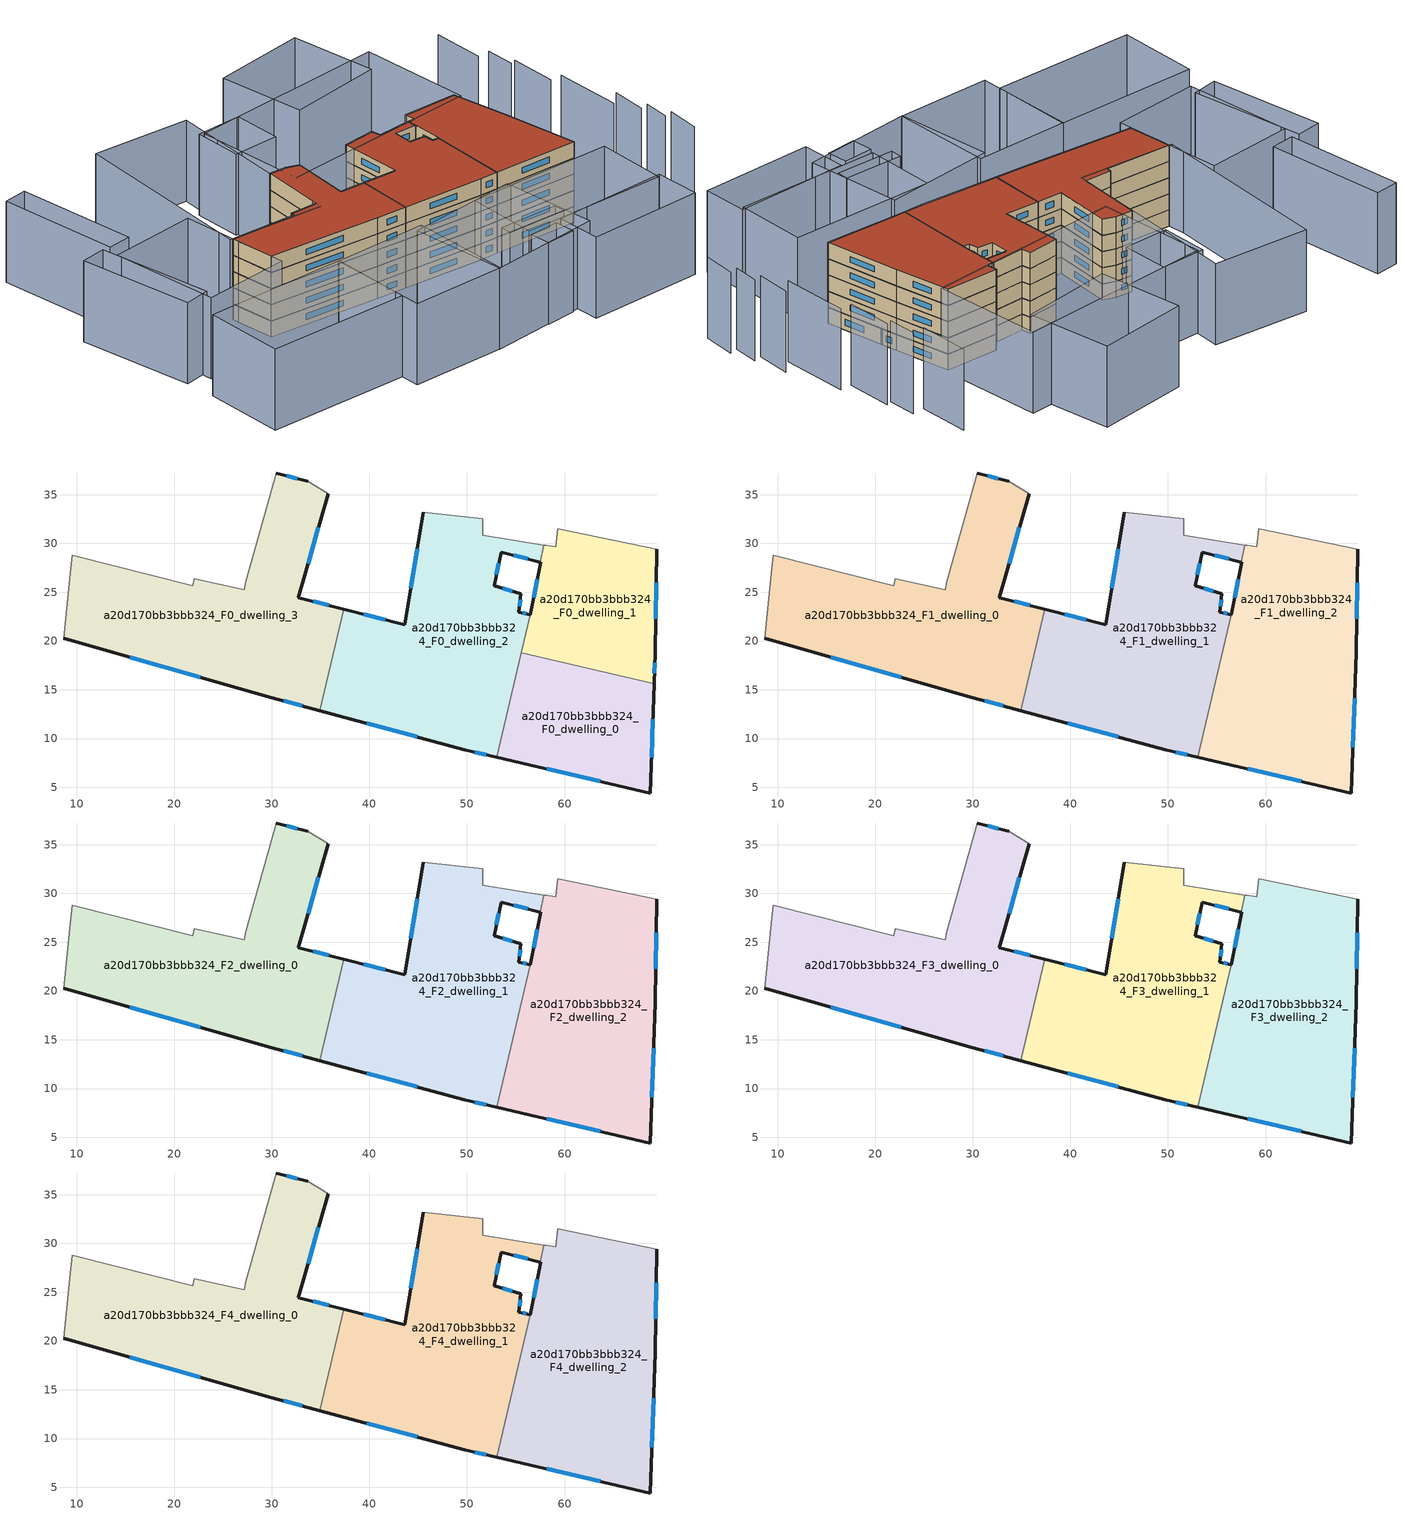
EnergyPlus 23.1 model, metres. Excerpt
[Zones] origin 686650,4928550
a20d170bb3bbb324_F0_dwelling_0
 floor ground (EU_floor_Construction): 68.8,4.42 69.18,15.64 55.57,18.82 53.06,8.09 z0
 wall outside (EU_wall_Construction): 69.18,15.64 68.8,4.42 53.06,8.09 z0:3
 wall to a20d170bb3bbb324_F0_dwelling_1 (EU_wall_Construction): 55.57,18.82 69.18,15.64 z0:3
 wall to a20d170bb3bbb324_F0_dwelling_2 (EU_wall_Construction): 53.06,8.09 55.57,18.82 z0:3
 window (EU_Window_Construction): 69.06,11.99 68.92,8.07 / 63.68,5.61 58.18,6.9 z0.98:2.02
a20d170bb3bbb324_F0_dwelling_1
 floor ground (EU_floor_Construction): 69.18,15.64 69.29,18.83 69.43,29.39 59.29,31.53 59.07,29.64 58.13,29.79 57.87,29.83 57.54,28.09 56.51,22.67 56.47,22.68 55.57,18.82 z0
 wall outside (EU_wall_Construction): 69.43,29.39 69.29,18.83 69.18,15.64 / 56.47,22.68 56.51,22.67 57.54,28.09 z0:3
 wall adiabatic (EU_wall_Construction): 57.87,29.83 58.13,29.79 59.07,29.64 59.29,31.53 69.43,29.39 z0:3
 wall to a20d170bb3bbb324_F0_dwelling_2 (EU_wall_Construction): 57.53,28.09 57.87,29.83 / 55.57,18.82 56.47,22.68 z0:3
 window (EU_Window_Construction): 69.38,25.95 69.33,22.26 / 69.25,17.79 69.22,16.67 / 56.84,24.43 57.2,26.32 z0.98:2.02
 roof outside (EU_roof_Construction): 57.87,29.83 57.54,28.09 56.51,22.67 z3
a20d170bb3bbb324_F0_dwelling_2
 floor ground (EU_floor_Construction): 53.06,8.09 56.47,22.68 55.33,22.97 55.52,24.83 52.77,25.65 53.5,29.09 57.53,28.09 57.87,29.83 51.6,30.84 51.62,32.54 45.5,33.21 43.64,21.68 37.36,23.27 34.93,12.87 49.74,8.87 z0
 wall outside (EU_wall_Construction): 57.53,28.09 53.5,29.09 52.77,25.65 55.52,24.83 55.33,22.97 56.47,22.68 / 53.06,8.09 49.74,8.87 34.93,12.87 / 37.36,23.27 43.64,21.68 45.5,33.21 z0:3
 wall adiabatic (EU_wall_Construction): 45.5,33.21 51.62,32.54 51.6,30.84 57.87,29.83 z0:3
 wall to a20d170bb3bbb324_F0_dwelling_3 (EU_wall_Construction): 34.93,12.87 37.36,23.27 z0:3
 window (EU_Window_Construction): 56.22,28.41 54.81,28.76 / 53.26,27.97 53.01,26.76 / 53.66,25.38 54.62,25.09 / 55.46,24.22 55.39,23.57 / 55.7,22.87 56.1,22.77 / 51.98,8.34 50.82,8.61 / 44.92,10.17 39.75,11.57 / 39.4,22.75 41.6,22.2 / 44.24,25.43 44.89,29.46 z0.98:2.02
a20d170bb3bbb324_F0_dwelling_3
 floor ground (EU_floor_Construction): 34.93,12.87 37.36,23.27 32.72,24.45 35.77,35.11 33.66,36.35 30.47,37.22 27.33,26.08 27.18,25.26 22.04,26.4 21.88,25.66 9.52,28.77 9.37,27.39 8.69,20.26 29.41,14.36 z0
 wall outside (EU_wall_Construction): 30.47,37.22 33.66,36.35 / 35.77,35.11 32.72,24.45 37.36,23.27 / 34.93,12.87 29.41,14.36 8.69,20.26 z0:3
 wall adiabatic (EU_wall_Construction): 33.66,36.35 35.77,35.11 / 8.69,20.26 9.37,27.39 9.52,28.77 21.88,25.66 22.04,26.4 27.18,25.26 27.33,26.08 30.47,37.22 z0:3
 window (EU_Window_Construction): 31.51,36.93 32.62,36.63 / 34.78,31.64 33.71,27.91 / 34.23,24.06 35.85,23.65 / 33.14,13.35 31.21,13.87 / 22.67,16.28 15.43,18.34 z0.98:2.02
a20d170bb3bbb324_F1_dwelling_0
 floor to a20d170bb3bbb324_F0_dwelling_3 (EU_floor_Construction): 34.93,12.87 37.36,23.27 32.72,24.45 35.77,35.11 33.66,36.35 30.47,37.22 27.33,26.08 27.18,25.26 22.04,26.4 21.88,25.66 9.52,28.77 9.37,27.39 8.69,20.26 29.41,14.36 z3
 wall outside (EU_wall_Construction): 30.47,37.22 33.66,36.35 / 35.77,35.11 32.72,24.45 37.36,23.27 / 34.93,12.87 29.41,14.36 8.69,20.26 z3:6
 wall adiabatic (EU_wall_Construction): 33.66,36.35 35.77,35.11 / 8.69,20.26 9.37,27.39 9.52,28.77 21.88,25.66 22.04,26.4 27.18,25.26 27.33,26.08 30.47,37.22 z3:6
 wall to a20d170bb3bbb324_F1_dwelling_1 (EU_wall_Construction): 37.36,23.27 34.93,12.87 z3:6
 window (EU_Window_Construction): 31.51,36.93 32.62,36.63 / 34.78,31.64 33.71,27.91 / 34.23,24.06 35.85,23.65 / 33.14,13.35 31.21,13.87 / 22.67,16.28 15.43,18.34 z3.98:5.02
a20d170bb3bbb324_F1_dwelling_1
 floor to a20d170bb3bbb324_F0_dwelling_2 (EU_floor_Construction): 53.06,8.09 56.47,22.68 55.33,22.97 55.52,24.83 52.77,25.65 53.5,29.09 57.53,28.09 57.87,29.83 51.6,30.84 51.62,32.54 45.5,33.21 43.64,21.68 37.36,23.27 34.93,12.87 49.74,8.87 z3
 wall outside (EU_wall_Construction): 57.53,28.09 53.5,29.09 52.77,25.65 55.52,24.83 55.33,22.97 56.47,22.68 / 53.06,8.09 49.74,8.87 34.93,12.87 / 37.36,23.27 43.64,21.68 45.5,33.21 z3:6
 wall adiabatic (EU_wall_Construction): 45.5,33.21 51.62,32.54 51.6,30.84 57.87,29.83 z3:6
 wall to a20d170bb3bbb324_F1_dwelling_2 (EU_wall_Construction): 57.87,29.83 57.53,28.09 / 56.47,22.68 53.06,8.09 z3:6
 window (EU_Window_Construction): 56.22,28.41 54.81,28.76 / 53.26,27.97 53.01,26.76 / 53.66,25.38 54.62,25.09 / 55.46,24.22 55.39,23.57 / 55.7,22.87 56.1,22.77 / 51.98,8.34 50.82,8.61 / 44.92,10.17 39.75,11.57 / 39.4,22.75 41.6,22.2 / 44.24,25.43 44.89,29.46 z3.98:5.02
a20d170bb3bbb324_F1_dwelling_2
 floor to a20d170bb3bbb324_F0_dwelling_0 (EU_floor_Construction): 68.8,4.42 69.18,15.64 55.57,18.82 53.06,8.09 z3
 floor to a20d170bb3bbb324_F0_dwelling_1 (EU_floor_Construction): 69.18,15.64 69.29,18.83 69.43,29.39 59.29,31.53 59.07,29.64 58.13,29.79 57.87,29.83 57.54,28.09 56.51,22.67 56.47,22.68 55.57,18.82 z3
 wall outside (EU_wall_Construction): 69.43,29.39 69.29,18.83 68.8,4.42 53.06,8.09 / 56.47,22.68 56.51,22.67 57.54,28.09 z3:6
 wall adiabatic (EU_wall_Construction): 57.87,29.83 58.13,29.79 59.07,29.64 59.29,31.53 69.43,29.39 z3:6
 window (EU_Window_Construction): 69.38,25.95 69.33,22.26 / 69.13,14.14 68.96,9.1 / 63.68,5.61 58.18,6.9 / 56.84,24.43 57.2,26.32 z3.98:5.02
a20d170bb3bbb324_F2_dwelling_0
 floor to a20d170bb3bbb324_F1_dwelling_0 (EU_floor_Construction): 34.93,12.87 37.36,23.27 32.72,24.45 35.77,35.11 33.66,36.35 30.47,37.22 27.33,26.08 27.18,25.26 22.04,26.4 21.88,25.66 9.52,28.77 9.37,27.39 8.69,20.26 29.41,14.36 z6
 wall outside (EU_wall_Construction): 30.47,37.22 33.66,36.35 / 35.77,35.11 32.72,24.45 37.36,23.27 / 34.93,12.87 29.41,14.36 8.69,20.26 z6:9
 wall adiabatic (EU_wall_Construction): 33.66,36.35 35.77,35.11 / 8.69,20.26 9.37,27.39 9.52,28.77 21.88,25.66 22.04,26.4 27.18,25.26 27.33,26.08 30.47,37.22 z6:9
 wall to a20d170bb3bbb324_F2_dwelling_1 (EU_wall_Construction): 37.36,23.27 34.93,12.87 z6:9
 window (EU_Window_Construction): 31.51,36.93 32.62,36.63 / 34.78,31.64 33.71,27.91 / 34.23,24.06 35.85,23.65 / 33.14,13.35 31.21,13.87 / 22.67,16.28 15.43,18.34 z6.98:8.02
a20d170bb3bbb324_F2_dwelling_1
 floor to a20d170bb3bbb324_F1_dwelling_1 (EU_floor_Construction): 53.06,8.09 56.47,22.68 55.33,22.97 55.52,24.83 52.77,25.65 53.5,29.09 57.53,28.09 57.87,29.83 51.6,30.84 51.62,32.54 45.5,33.21 43.64,21.68 37.36,23.27 34.93,12.87 49.74,8.87 z6
 wall outside (EU_wall_Construction): 57.53,28.09 53.5,29.09 52.77,25.65 55.52,24.83 55.33,22.97 56.47,22.68 / 53.06,8.09 49.74,8.87 34.93,12.87 / 37.36,23.27 43.64,21.68 45.5,33.21 z6:9
 wall adiabatic (EU_wall_Construction): 45.5,33.21 51.62,32.54 51.6,30.84 57.87,29.83 z6:9
 wall to a20d170bb3bbb324_F2_dwelling_2 (EU_wall_Construction): 57.87,29.83 57.53,28.09 / 56.47,22.68 53.06,8.09 z6:9
 window (EU_Window_Construction): 56.22,28.41 54.81,28.76 / 53.26,27.97 53.01,26.76 / 53.66,25.38 54.62,25.09 / 55.46,24.22 55.39,23.57 / 55.7,22.87 56.1,22.77 / 51.98,8.34 50.82,8.61 / 44.92,10.17 39.75,11.57 / 39.4,22.75 41.6,22.2 / 44.24,25.43 44.89,29.46 z6.98:8.02
a20d170bb3bbb324_F2_dwelling_2
 floor to a20d170bb3bbb324_F1_dwelling_2 (EU_floor_Construction): 68.8,4.42 69.29,18.83 69.43,29.39 59.29,31.53 59.07,29.64 58.13,29.79 57.87,29.83 57.54,28.09 56.51,22.67 56.47,22.68 53.06,8.09 z6
 wall outside (EU_wall_Construction): 69.43,29.39 69.29,18.83 68.8,4.42 53.06,8.09 / 56.47,22.68 56.51,22.67 57.54,28.09 z6:9
 wall adiabatic (EU_wall_Construction): 57.87,29.83 58.13,29.79 59.07,29.64 59.29,31.53 69.43,29.39 z6:9
 window (EU_Window_Construction): 69.38,25.95 69.33,22.26 / 69.13,14.14 68.96,9.1 / 63.68,5.61 58.18,6.9 / 56.84,24.43 57.2,26.32 z6.98:8.02
a20d170bb3bbb324_F3_dwelling_0
 floor to a20d170bb3bbb324_F2_dwelling_0 (EU_floor_Construction): 34.93,12.87 37.36,23.27 32.72,24.45 35.77,35.11 33.66,36.35 30.47,37.22 27.33,26.08 27.18,25.26 22.04,26.4 21.88,25.66 9.52,28.77 9.37,27.39 8.69,20.26 29.41,14.36 z9
 wall outside (EU_wall_Construction): 30.47,37.22 33.66,36.35 / 35.77,35.11 32.72,24.45 37.36,23.27 / 34.93,12.87 29.41,14.36 8.69,20.26 z9:12
 wall adiabatic (EU_wall_Construction): 33.66,36.35 35.77,35.11 / 8.69,20.26 9.37,27.39 9.52,28.77 21.88,25.66 22.04,26.4 27.18,25.26 27.33,26.08 30.47,37.22 z9:12
 wall to a20d170bb3bbb324_F3_dwelling_1 (EU_wall_Construction): 37.36,23.27 34.93,12.87 z9:12
 window (EU_Window_Construction): 31.51,36.93 32.62,36.63 / 34.78,31.64 33.71,27.91 / 34.23,24.06 35.85,23.65 / 33.14,13.35 31.21,13.87 / 22.67,16.28 15.43,18.34 z9.98:11.02
a20d170bb3bbb324_F3_dwelling_1
 floor to a20d170bb3bbb324_F2_dwelling_1 (EU_floor_Construction): 53.06,8.09 56.47,22.68 55.33,22.97 55.52,24.83 52.77,25.65 53.5,29.09 57.53,28.09 57.87,29.83 51.6,30.84 51.62,32.54 45.5,33.21 43.64,21.68 37.36,23.27 34.93,12.87 49.74,8.87 z9
 wall outside (EU_wall_Construction): 57.53,28.09 53.5,29.09 52.77,25.65 55.52,24.83 55.33,22.97 56.47,22.68 / 53.06,8.09 49.74,8.87 34.93,12.87 / 37.36,23.27 43.64,21.68 45.5,33.21 z9:12
 wall adiabatic (EU_wall_Construction): 45.5,33.21 51.62,32.54 51.6,30.84 57.87,29.83 z9:12
 wall to a20d170bb3bbb324_F3_dwelling_2 (EU_wall_Construction): 57.87,29.83 57.53,28.09 / 56.47,22.68 53.06,8.09 z9:12
 window (EU_Window_Construction): 56.22,28.41 54.81,28.76 / 53.26,27.97 53.01,26.76 / 53.66,25.38 54.62,25.09 / 55.46,24.22 55.39,23.57 / 55.7,22.87 56.1,22.77 / 51.98,8.34 50.82,8.61 / 44.92,10.17 39.75,11.57 / 39.4,22.75 41.6,22.2 / 44.24,25.43 44.89,29.46 z9.98:11.02
a20d170bb3bbb324_F3_dwelling_2
 floor to a20d170bb3bbb324_F2_dwelling_2 (EU_floor_Construction): 68.8,4.42 69.29,18.83 69.43,29.39 59.29,31.53 59.07,29.64 58.13,29.79 57.87,29.83 57.54,28.09 56.51,22.67 56.47,22.68 53.06,8.09 z9
 wall outside (EU_wall_Construction): 69.43,29.39 69.29,18.83 68.8,4.42 53.06,8.09 / 56.47,22.68 56.51,22.67 57.54,28.09 z9:12
 wall adiabatic (EU_wall_Construction): 57.87,29.83 58.13,29.79 59.07,29.64 59.29,31.53 69.43,29.39 z9:12
 window (EU_Window_Construction): 69.38,25.95 69.33,22.26 / 69.13,14.14 68.96,9.1 / 63.68,5.61 58.18,6.9 / 56.84,24.43 57.2,26.32 z9.98:11.02
a20d170bb3bbb324_F4_dwelling_0
 floor to a20d170bb3bbb324_F3_dwelling_0 (EU_floor_Construction): 34.93,12.87 37.36,23.27 32.72,24.45 35.77,35.11 33.66,36.35 30.47,37.22 27.33,26.08 27.18,25.26 22.04,26.4 21.88,25.66 9.52,28.77 9.37,27.39 8.69,20.26 29.41,14.36 z12
 wall outside (EU_wall_Construction): 30.47,37.22 33.66,36.35 / 35.77,35.11 32.72,24.45 37.36,23.27 / 34.93,12.87 29.41,14.36 8.69,20.26 z12:15
 wall adiabatic (EU_wall_Construction): 33.66,36.35 35.77,35.11 / 8.69,20.26 9.37,27.39 9.52,28.77 21.88,25.66 22.04,26.4 27.18,25.26 27.33,26.08 30.47,37.22 z12:15
 wall to a20d170bb3bbb324_F4_dwelling_1 (EU_wall_Construction): 37.36,23.27 34.93,12.87 z12:15
 window (EU_Window_Construction): 31.51,36.93 32.62,36.63 / 34.78,31.64 33.71,27.91 / 34.23,24.06 35.85,23.65 / 33.14,13.35 31.21,13.87 / 22.67,16.28 15.43,18.34 z12.98:14.02
 roof outside (EU_roof_Construction): 35.77,35.11 32.72,24.45 37.36,23.27 34.93,12.87 29.41,14.36 8.69,20.26 9.37,27.39 9.52,28.77 21.88,25.66 22.04,26.4 27.18,25.26 27.33,26.08 30.47,37.22 33.66,36.35 z15
a20d170bb3bbb324_F4_dwelling_1
 floor to a20d170bb3bbb324_F3_dwelling_1 (EU_floor_Construction): 53.06,8.09 56.47,22.68 55.33,22.97 55.52,24.83 52.77,25.65 53.5,29.09 57.53,28.09 57.87,29.83 51.6,30.84 51.62,32.54 45.5,33.21 43.64,21.68 37.36,23.27 34.93,12.87 49.74,8.87 z12
 wall outside (EU_wall_Construction): 57.53,28.09 53.5,29.09 52.77,25.65 55.52,24.83 55.33,22.97 56.47,22.68 / 53.06,8.09 49.74,8.87 34.93,12.87 / 37.36,23.27 43.64,21.68 45.5,33.21 z12:15
 wall adiabatic (EU_wall_Construction): 45.5,33.21 51.62,32.54 51.6,30.84 57.87,29.83 z12:15
 wall to a20d170bb3bbb324_F4_dwelling_2 (EU_wall_Construction): 57.87,29.83 57.53,28.09 / 56.47,22.68 53.06,8.09 z12:15
 window (EU_Window_Construction): 56.22,28.41 54.81,28.76 / 53.26,27.97 53.01,26.76 / 53.66,25.38 54.62,25.09 / 55.46,24.22 55.39,23.57 / 55.7,22.87 56.1,22.77 / 51.98,8.34 50.82,8.61 / 44.92,10.17 39.75,11.57 / 39.4,22.75 41.6,22.2 / 44.24,25.43 44.89,29.46 z12.98:14.02
 roof outside (EU_roof_Construction): 57.87,29.83 57.53,28.09 53.5,29.09 52.77,25.65 55.52,24.83 55.33,22.97 56.47,22.68 53.06,8.09 49.74,8.87 34.93,12.87 37.36,23.27 43.64,21.68 45.5,33.21 51.62,32.54 51.6,30.84 z15
a20d170bb3bbb324_F4_dwelling_2
 floor to a20d170bb3bbb324_F3_dwelling_2 (EU_floor_Construction): 68.8,4.42 69.29,18.83 69.43,29.39 59.29,31.53 59.07,29.64 58.13,29.79 57.87,29.83 57.54,28.09 56.51,22.67 56.47,22.68 53.06,8.09 z12
 wall outside (EU_wall_Construction): 69.43,29.39 69.29,18.83 68.8,4.42 53.06,8.09 / 56.47,22.68 56.51,22.67 57.54,28.09 z12:15
 wall adiabatic (EU_wall_Construction): 57.87,29.83 58.13,29.79 59.07,29.64 59.29,31.53 69.43,29.39 z12:15
 window (EU_Window_Construction): 69.38,25.95 69.33,22.26 / 69.13,14.14 68.96,9.1 / 63.68,5.61 58.18,6.9 / 56.84,24.43 57.2,26.32 z12.98:14.02
 roof outside (EU_roof_Construction): 69.43,29.39 69.29,18.83 68.8,4.42 53.06,8.09 56.47,22.68 56.51,22.67 57.87,29.83 58.13,29.79 59.07,29.64 59.29,31.53 z15
shading: 84.5,-7.99 86.22,-2 / 84.12,2.51 85.8,8.83 / 82.78,7.1 85.01,19.48 / 82.77,19.92 84.56,28.51 / 83.28,28.32 84.3,33.66 / 84.55,-2.06 85.85,2.64 / 82.01,34 83.81,43.49 / -12.5,16.09 14.19,10.6 / 14.19,10.6 11.09,-4.48 / 11.09,-4.48 -15.6,1.01 / -15.6,1.01 -12.5,16.09 / 10.56,38.68 8.47,17.94 / 8.47,17.94 -8.17,19.61 / -8.17,19.61 -6.08,40.36 / -6.08,40.36 10.56,38.68 / -11.81,21.68 -10.94,43.51 / -10.94,43.51 -6.02,43.31 / -6.02,43.31 -6.89,21.49 / -6.89,21.49 -11.81,21.68 / -4.65,42.86 -2.69,65.55 / -2.69,65.55 1.72,65.17 / 1.72,65.17 -0.24,42.48 / -0.24,42.48 -4.65,42.86 / 66.99,-21.48 45.58,-17.74 / 45.58,-17.74 47.05,-9.38 / 47.05,-9.38 68.45,-13.12 / 68.45,-13.12 66.99,-21.48 / 45.54,-9.56 45.04,-13.46 / 45.04,-13.46 39.41,-12.72 / 39.41,-12.72 39.92,-8.83 / 39.92,-8.83 45.54,-9.56 / 49.48,-8.12 38.37,-5.75 / 38.37,-5.75 38.81,-3.65 / 38.81,-3.65 49.93,-6.03 / 49.93,-6.03 49.48,-8.12 / 43.36,5.26 70.48,-0.36 / 70.48,-0.36 67.76,-13.48 / 67.76,-13.48 40.64,-7.87 / 40.64,-7.87 43.36,5.26 / 29.71,6.59 51,4.51 / 51,4.51 49.24,-13.56 / 49.24,-13.56 27.95,-11.48 / 27.95,-11.48 29.71,6.59 / 10.42,-8.07 14.01,10.64 / 14.01,10.64 31.69,7.25 / 31.69,7.25 28.1,-11.46 / 28.1,-11.46 10.42,-8.07 / 34.53,53.6 72.36,48.98 / 72.36,48.98 69.84,28.33 / 69.84,28.33 32.01,32.94 / 32.01,32.94 34.53,53.6 / 36.37,58.61 26.83,24 / 26.83,24 9.06,28.9 / 9.06,28.9 18.6,63.51 / 18.6,63.51 36.37,58.61 / 33.97,54.22 42.4,52.61 / 42.4,52.61 40.72,43.8 / 40.72,43.8 32.3,45.4 / 32.3,45.4 33.97,54.22 / 51.1,62.35 68.9,61.37 / 68.9,61.37 68.01,45.15 / 68.01,45.15 50.21,46.13 / 50.21,46.13 51.1,62.35 z0:15
[Building]
EU S2 Campaign: North Axis=0; Terrain=City; Solar Distribution=FullExterior
[Site:Location]
Bologna: Latitude=44.5; Longitude=11.25; Time Zone=1; Elevation=37
[SizingPeriod:WeatherFileDays]
AnnualSizingPeriod: Begin Month=1; Begin Day of Month=1; End Month=12; End Day of Month=31; Day of Week for Start Day=Monday; Use Weather File Daylight Saving Period=No; Use Weather File Rain and Snow Indicators=No
[MATERIAL]
EU_InternalMass_Material: Roughness=MediumRough; Thickness=0.1; Conductivity=1; Density=1800; Specific Heat=900; Thermal Absorptance=0.9; Solar Absorptance=0.7; Visible Absorptance=0.7
[MATERIAL:NOMASS] Roughness=MediumRough; Thermal Absorptance=0.9; Solar Absorptance=0.7; Visible Absorptance=0.7
Name | Thermal Resistance
EU_wall_NoMass | 0.905828
EU_roof_NoMass | 0.37593
EU_floor_NoMass | 0.67114
[WINDOWMATERIAL:SIMPLEGLAZINGSYSTEM]
EU_Window_SimpleGlazing: UFactor=4.52486; Solar Heat Gain Coefficient=0.85; Visible Transmittance=0.85
[CONSTRUCTION]
EU_wall_Construction: EU_wall_NoMass
EU_roof_Construction: EU_roof_NoMass
EU_floor_Construction: EU_floor_NoMass
EU_InternalMass_Construction: EU_InternalMass_Material
EU_Window_Construction: EU_Window_SimpleGlazing
[ZONE] Type=1; Multiplier=1; Ceiling Height=autocalculate; Floor Area=autocalculate; Part of Total Floor Area=Yes
Name | Volume
a20d170bb3bbb324_F0_dwelling_0 | 497.945
a20d170bb3bbb324_F1_dwelling_0; a20d170bb3bbb324_F2_dwelling_0; a20d170bb3bbb324_F3_dwelling_0; a20d170bb3bbb324_F4_dwelling_0 | 995.834
a20d170bb3bbb324_F0_dwelling_1 | 500.41
a20d170bb3bbb324_F1_dwelling_1; a20d170bb3bbb324_F2_dwelling_1; a20d170bb3bbb324_F3_dwelling_1; a20d170bb3bbb324_F4_dwelling_1; a20d170bb3bbb324_F0_dwelling_2 | 993.374
a20d170bb3bbb324_F1_dwelling_2 | 998.345
a20d170bb3bbb324_F2_dwelling_2; a20d170bb3bbb324_F3_dwelling_2; a20d170bb3bbb324_F4_dwelling_2 | 998.347
a20d170bb3bbb324_F0_dwelling_3 | 995.835
[INTERNALMASS] Construction=EU_InternalMass_Construction
Name | Zone or ZoneList | Surface Area
a20d170bb3bbb324_F0_dwelling_0_EU_InternalMass | a20d170bb3bbb324_F0_dwelling_0 | 165.983
a20d170bb3bbb324_F0_dwelling_1_EU_InternalMass | a20d170bb3bbb324_F0_dwelling_1 | 166.809
a20d170bb3bbb324_F0_dwelling_2_EU_InternalMass | a20d170bb3bbb324_F0_dwelling_2 | 331.128
a20d170bb3bbb324_F0_dwelling_3_EU_InternalMass | a20d170bb3bbb324_F0_dwelling_3 | 331.944
a20d170bb3bbb324_F1_dwelling_0_EU_InternalMass | a20d170bb3bbb324_F1_dwelling_0 | 331.944
a20d170bb3bbb324_F1_dwelling_1_EU_InternalMass | a20d170bb3bbb324_F1_dwelling_1 | 331.128
a20d170bb3bbb324_F1_dwelling_2_EU_InternalMass | a20d170bb3bbb324_F1_dwelling_2 | 332.787
a20d170bb3bbb324_F2_dwelling_0_EU_InternalMass | a20d170bb3bbb324_F2_dwelling_0 | 331.944
a20d170bb3bbb324_F2_dwelling_1_EU_InternalMass | a20d170bb3bbb324_F2_dwelling_1 | 331.128
a20d170bb3bbb324_F2_dwelling_2_EU_InternalMass | a20d170bb3bbb324_F2_dwelling_2 | 332.787
a20d170bb3bbb324_F3_dwelling_0_EU_InternalMass | a20d170bb3bbb324_F3_dwelling_0 | 331.944
a20d170bb3bbb324_F3_dwelling_1_EU_InternalMass | a20d170bb3bbb324_F3_dwelling_1 | 331.128
a20d170bb3bbb324_F3_dwelling_2_EU_InternalMass | a20d170bb3bbb324_F3_dwelling_2 | 332.787
a20d170bb3bbb324_F4_dwelling_0_EU_InternalMass | a20d170bb3bbb324_F4_dwelling_0 | 331.944
a20d170bb3bbb324_F4_dwelling_1_EU_InternalMass | a20d170bb3bbb324_F4_dwelling_1 | 331.128
a20d170bb3bbb324_F4_dwelling_2_EU_InternalMass | a20d170bb3bbb324_F4_dwelling_2 | 332.787
[OTHEREQUIPMENT] Fuel Type=Electricity; Design Level Calculation Method=Watts/Area; Power per Zone Floor Area=1; Fraction Latent=0; Fraction Radiant=0; Fraction Lost=0; Carbon Dioxide Generation Rate=0; EndUse Subcategory=EU_Step8_InternalGains
Name | Zone or ZoneList or Space or SpaceList | Schedule
EU_Step8_InternalGain_a20d170bb3bbb324_F0_dwelling_0_f000 | a20d170bb3bbb324_F0_dwelling_0 | EU_Step8_GainSchedule_a20d170bb3bbb324_F0_dwelling_0_f000
EU_Step8_InternalGain_a20d170bb3bbb324_F0_dwelling_1_f000 | a20d170bb3bbb324_F0_dwelling_1 | EU_Step8_GainSchedule_a20d170bb3bbb324_F0_dwelling_1_f000
EU_Step8_InternalGain_a20d170bb3bbb324_F0_dwelling_2_f000 | a20d170bb3bbb324_F0_dwelling_2 | EU_Step8_GainSchedule_a20d170bb3bbb324_F0_dwelling_2_f000
EU_Step8_InternalGain_a20d170bb3bbb324_F0_dwelling_3_f000 | a20d170bb3bbb324_F0_dwelling_3 | EU_Step8_GainSchedule_a20d170bb3bbb324_F0_dwelling_3_f000
EU_Step8_InternalGain_a20d170bb3bbb324_F1_dwelling_0_f000 | a20d170bb3bbb324_F1_dwelling_0 | EU_Step8_GainSchedule_a20d170bb3bbb324_F1_dwelling_0_f000
EU_Step8_InternalGain_a20d170bb3bbb324_F1_dwelling_1_f000 | a20d170bb3bbb324_F1_dwelling_1 | EU_Step8_GainSchedule_a20d170bb3bbb324_F1_dwelling_1_f000
EU_Step8_InternalGain_a20d170bb3bbb324_F1_dwelling_2_f000 | a20d170bb3bbb324_F1_dwelling_2 | EU_Step8_GainSchedule_a20d170bb3bbb324_F1_dwelling_2_f000
EU_Step8_InternalGain_a20d170bb3bbb324_F2_dwelling_0_f000 | a20d170bb3bbb324_F2_dwelling_0 | EU_Step8_GainSchedule_a20d170bb3bbb324_F2_dwelling_0_f000
EU_Step8_InternalGain_a20d170bb3bbb324_F2_dwelling_1_f000 | a20d170bb3bbb324_F2_dwelling_1 | EU_Step8_GainSchedule_a20d170bb3bbb324_F2_dwelling_1_f000
EU_Step8_InternalGain_a20d170bb3bbb324_F2_dwelling_2_f000 | a20d170bb3bbb324_F2_dwelling_2 | EU_Step8_GainSchedule_a20d170bb3bbb324_F2_dwelling_2_f000
EU_Step8_InternalGain_a20d170bb3bbb324_F3_dwelling_0_f000 | a20d170bb3bbb324_F3_dwelling_0 | EU_Step8_GainSchedule_a20d170bb3bbb324_F3_dwelling_0_f000
EU_Step8_InternalGain_a20d170bb3bbb324_F3_dwelling_1_f000 | a20d170bb3bbb324_F3_dwelling_1 | EU_Step8_GainSchedule_a20d170bb3bbb324_F3_dwelling_1_f000
EU_Step8_InternalGain_a20d170bb3bbb324_F3_dwelling_2_f000 | a20d170bb3bbb324_F3_dwelling_2 | EU_Step8_GainSchedule_a20d170bb3bbb324_F3_dwelling_2_f000
EU_Step8_InternalGain_a20d170bb3bbb324_F4_dwelling_0_f000 | a20d170bb3bbb324_F4_dwelling_0 | EU_Step8_GainSchedule_a20d170bb3bbb324_F4_dwelling_0_f000
EU_Step8_InternalGain_a20d170bb3bbb324_F4_dwelling_1_f000 | a20d170bb3bbb324_F4_dwelling_1 | EU_Step8_GainSchedule_a20d170bb3bbb324_F4_dwelling_1_f000
EU_Step8_InternalGain_a20d170bb3bbb324_F4_dwelling_2_f000 | a20d170bb3bbb324_F4_dwelling_2 | EU_Step8_GainSchedule_a20d170bb3bbb324_F4_dwelling_2_f000
[ZONEVENTILATION:DESIGNFLOWRATE] Schedule=EU_AlwaysOn; Design Flow Rate Calculation Method=AirChanges/Hour; Air Changes per Hour=0.73129; Ventilation Type=Natural; Fan Pressure Rise=0; Fan Total Efficiency=1; Constant Term Coefficient=1; Temperature Term Coefficient=0; Velocity Term Coefficient=0; Velocity Squared Term Coefficient=0; Minimum Indoor Temperature=-100; Maximum Indoor Temperature=100; Delta Temperature=-100; Minimum Outdoor Temperature=-100; Maximum Outdoor Temperature=100; Maximum Wind Speed=40
Name | Zone or ZoneList or Space or SpaceList
EU_ConstantAir_a20d170bb3bbb324_F0_dwelling_0 | a20d170bb3bbb324_F0_dwelling_0
EU_ConstantAir_a20d170bb3bbb324_F0_dwelling_1 | a20d170bb3bbb324_F0_dwelling_1
EU_ConstantAir_a20d170bb3bbb324_F0_dwelling_2 | a20d170bb3bbb324_F0_dwelling_2
EU_ConstantAir_a20d170bb3bbb324_F0_dwelling_3 | a20d170bb3bbb324_F0_dwelling_3
EU_ConstantAir_a20d170bb3bbb324_F1_dwelling_0 | a20d170bb3bbb324_F1_dwelling_0
EU_ConstantAir_a20d170bb3bbb324_F1_dwelling_1 | a20d170bb3bbb324_F1_dwelling_1
EU_ConstantAir_a20d170bb3bbb324_F1_dwelling_2 | a20d170bb3bbb324_F1_dwelling_2
EU_ConstantAir_a20d170bb3bbb324_F2_dwelling_0 | a20d170bb3bbb324_F2_dwelling_0
EU_ConstantAir_a20d170bb3bbb324_F2_dwelling_1 | a20d170bb3bbb324_F2_dwelling_1
EU_ConstantAir_a20d170bb3bbb324_F2_dwelling_2 | a20d170bb3bbb324_F2_dwelling_2
EU_ConstantAir_a20d170bb3bbb324_F3_dwelling_0 | a20d170bb3bbb324_F3_dwelling_0
EU_ConstantAir_a20d170bb3bbb324_F3_dwelling_1 | a20d170bb3bbb324_F3_dwelling_1
EU_ConstantAir_a20d170bb3bbb324_F3_dwelling_2 | a20d170bb3bbb324_F3_dwelling_2
EU_ConstantAir_a20d170bb3bbb324_F4_dwelling_0 | a20d170bb3bbb324_F4_dwelling_0
EU_ConstantAir_a20d170bb3bbb324_F4_dwelling_1 | a20d170bb3bbb324_F4_dwelling_1
EU_ConstantAir_a20d170bb3bbb324_F4_dwelling_2 | a20d170bb3bbb324_F4_dwelling_2
[HVACTEMPLATE:THERMOSTAT] Constant Heating Setpoint=20; Constant Cooling Setpoint=50
EU_HeatOnly_a20d170bb3bbb324_F0_dwelling_0; EU_HeatOnly_a20d170bb3bbb324_F0_dwelling_1; EU_HeatOnly_a20d170bb3bbb324_F0_dwelling_2; EU_HeatOnly_a20d170bb3bbb324_F0_dwelling_3; EU_HeatOnly_a20d170bb3bbb324_F1_dwelling_0; EU_HeatOnly_a20d170bb3bbb324_F1_dwelling_1; EU_HeatOnly_a20d170bb3bbb324_F1_dwelling_2; EU_HeatOnly_a20d170bb3bbb324_F2_dwelling_0; EU_HeatOnly_a20d170bb3bbb324_F2_dwelling_1; EU_HeatOnly_a20d170bb3bbb324_F2_dwelling_2; EU_HeatOnly_a20d170bb3bbb324_F3_dwelling_0; EU_HeatOnly_a20d170bb3bbb324_F3_dwelling_1; EU_HeatOnly_a20d170bb3bbb324_F3_dwelling_2; EU_HeatOnly_a20d170bb3bbb324_F4_dwelling_0; EU_HeatOnly_a20d170bb3bbb324_F4_dwelling_1; EU_HeatOnly_a20d170bb3bbb324_F4_dwelling_2
[HVACTEMPLATE:ZONE:IDEALLOADSAIRSYSTEM] System Availability Schedule=EU_AlwaysOn; Maximum Heating Supply Air Temperature=50; Minimum Cooling Supply Air Temperature=13; Maximum Heating Supply Air Humidity Ratio=0.0156; Minimum Cooling Supply Air Humidity Ratio=0.0077; Heating Limit=NoLimit; Cooling Limit=NoLimit; Heating Availability Schedule=EU_AlwaysOn; Cooling Availability Schedule=EU_CoolingOff; Dehumidification Control Type=ConstantSensibleHeatRatio; Cooling Sensible Heat Ratio=0.7; Dehumidification Setpoint=60; Humidification Control Type=None; Humidification Setpoint=30; Outdoor Air Method=None; Outdoor Air Flow Rate per Person=0.00944; Outdoor Air Flow Rate per Zone Floor Area=0; Outdoor Air Flow Rate per Zone=0; Demand Controlled Ventilation Type=None; Outdoor Air Economizer Type=NoEconomizer; Heat Recovery Type=None; Sensible Heat Recovery Effectiveness=0.7; Latent Heat Recovery Effectiveness=0.65
Name | Template Thermostat
a20d170bb3bbb324_F0_dwelling_0 | EU_HeatOnly_a20d170bb3bbb324_F0_dwelling_0
a20d170bb3bbb324_F0_dwelling_1 | EU_HeatOnly_a20d170bb3bbb324_F0_dwelling_1
a20d170bb3bbb324_F0_dwelling_2 | EU_HeatOnly_a20d170bb3bbb324_F0_dwelling_2
a20d170bb3bbb324_F0_dwelling_3 | EU_HeatOnly_a20d170bb3bbb324_F0_dwelling_3
a20d170bb3bbb324_F1_dwelling_0 | EU_HeatOnly_a20d170bb3bbb324_F1_dwelling_0
a20d170bb3bbb324_F1_dwelling_1 | EU_HeatOnly_a20d170bb3bbb324_F1_dwelling_1
a20d170bb3bbb324_F1_dwelling_2 | EU_HeatOnly_a20d170bb3bbb324_F1_dwelling_2
a20d170bb3bbb324_F2_dwelling_0 | EU_HeatOnly_a20d170bb3bbb324_F2_dwelling_0
a20d170bb3bbb324_F2_dwelling_1 | EU_HeatOnly_a20d170bb3bbb324_F2_dwelling_1
a20d170bb3bbb324_F2_dwelling_2 | EU_HeatOnly_a20d170bb3bbb324_F2_dwelling_2
a20d170bb3bbb324_F3_dwelling_0 | EU_HeatOnly_a20d170bb3bbb324_F3_dwelling_0
a20d170bb3bbb324_F3_dwelling_1 | EU_HeatOnly_a20d170bb3bbb324_F3_dwelling_1
a20d170bb3bbb324_F3_dwelling_2 | EU_HeatOnly_a20d170bb3bbb324_F3_dwelling_2
a20d170bb3bbb324_F4_dwelling_0 | EU_HeatOnly_a20d170bb3bbb324_F4_dwelling_0
a20d170bb3bbb324_F4_dwelling_1 | EU_HeatOnly_a20d170bb3bbb324_F4_dwelling_1
a20d170bb3bbb324_F4_dwelling_2 | EU_HeatOnly_a20d170bb3bbb324_F4_dwelling_2
[SIZING:ZONE] Zone Cooling Design Supply Air Temperature Input Method=SupplyAirTemperature; Zone Cooling Design Supply Air Temperature=13; Zone Heating Design Supply Air Temperature Input Method=SupplyAirTemperature; Zone Heating Design Supply Air Temperature=50; Zone Cooling Design Supply Air Humidity Ratio=0.008; Zone Heating Design Supply Air Humidity Ratio=0.008; Cooling Design Air Flow Method=DesignDay; Cooling Design Air Flow Rate=0; Cooling Minimum Air Flow per Zone Floor Area=0.000762; Cooling Minimum Air Flow=0; Cooling Minimum Air Flow Fraction=0.2; Heating Design Air Flow Method=DesignDay; Heating Design Air Flow Rate=0; Heating Maximum Air Flow per Zone Floor Area=0.002032; Heating Maximum Air Flow=0.141576; Heating Maximum Air Flow Fraction=0.3; Account for Dedicated Outdoor Air System=No; Dedicated Outdoor Air System Control Strategy=NeutralSupplyAir; Dedicated Outdoor Air Low Setpoint Temperature for Design=autosize; Dedicated Outdoor Air High Setpoint Temperature for Design=autosize; Zone Load Sizing Method=Sensible Load Only No Latent Load; Zone Latent Cooling Design Supply Air Humidity Ratio Input Method=HumidityRatioDifference; Zone Cooling Design Supply Air Humidity Ratio Difference=0.005; Zone Latent Heating Design Supply Air Humidity Ratio Input Method=HumidityRatioDifference; Zone Humidification Design Supply Air Humidity Ratio Difference=0.005
a20d170bb3bbb324_F0_dwelling_0; a20d170bb3bbb324_F0_dwelling_1; a20d170bb3bbb324_F0_dwelling_2; a20d170bb3bbb324_F0_dwelling_3; a20d170bb3bbb324_F1_dwelling_0; a20d170bb3bbb324_F1_dwelling_1; a20d170bb3bbb324_F1_dwelling_2; a20d170bb3bbb324_F2_dwelling_0; a20d170bb3bbb324_F2_dwelling_1; a20d170bb3bbb324_F2_dwelling_2; a20d170bb3bbb324_F3_dwelling_0; a20d170bb3bbb324_F3_dwelling_1; a20d170bb3bbb324_F3_dwelling_2; a20d170bb3bbb324_F4_dwelling_0; a20d170bb3bbb324_F4_dwelling_1; a20d170bb3bbb324_F4_dwelling_2
[SCHEDULE:CONSTANT]
Name | Hourly Value
EU_AlwaysOn | 1
EU_CoolingOff | 0
[SCHEDULE:FILE] Column Number=1; Rows to Skip at Top=0; Number of Hours of Data=8760; Column Separator=Comma; Interpolate to Timestep=No; Minutes per Item=60; Adjust Schedule for Daylight Savings=Yes
Name | File
EU_Step8_GainSchedule_a20d170bb3bbb324_F0_dwelling_0_f000 | ../../schedules/a20d170bb3bbb324/a20d170bb3bbb324_F0_dwelling_0_f000_gain.csv
EU_Step8_GainSchedule_a20d170bb3bbb324_F0_dwelling_1_f000 | ../../schedules/a20d170bb3bbb324/a20d170bb3bbb324_F0_dwelling_1_f000_gain.csv
EU_Step8_GainSchedule_a20d170bb3bbb324_F0_dwelling_2_f000 | ../../schedules/a20d170bb3bbb324/a20d170bb3bbb324_F0_dwelling_2_f000_gain.csv
EU_Step8_GainSchedule_a20d170bb3bbb324_F0_dwelling_3_f000 | ../../schedules/a20d170bb3bbb324/a20d170bb3bbb324_F0_dwelling_3_f000_gain.csv
EU_Step8_GainSchedule_a20d170bb3bbb324_F1_dwelling_0_f000 | ../../schedules/a20d170bb3bbb324/a20d170bb3bbb324_F1_dwelling_0_f000_gain.csv
EU_Step8_GainSchedule_a20d170bb3bbb324_F1_dwelling_1_f000 | ../../schedules/a20d170bb3bbb324/a20d170bb3bbb324_F1_dwelling_1_f000_gain.csv
EU_Step8_GainSchedule_a20d170bb3bbb324_F1_dwelling_2_f000 | ../../schedules/a20d170bb3bbb324/a20d170bb3bbb324_F1_dwelling_2_f000_gain.csv
EU_Step8_GainSchedule_a20d170bb3bbb324_F2_dwelling_0_f000 | ../../schedules/a20d170bb3bbb324/a20d170bb3bbb324_F2_dwelling_0_f000_gain.csv
EU_Step8_GainSchedule_a20d170bb3bbb324_F2_dwelling_1_f000 | ../../schedules/a20d170bb3bbb324/a20d170bb3bbb324_F2_dwelling_1_f000_gain.csv
EU_Step8_GainSchedule_a20d170bb3bbb324_F2_dwelling_2_f000 | ../../schedules/a20d170bb3bbb324/a20d170bb3bbb324_F2_dwelling_2_f000_gain.csv
EU_Step8_GainSchedule_a20d170bb3bbb324_F3_dwelling_0_f000 | ../../schedules/a20d170bb3bbb324/a20d170bb3bbb324_F3_dwelling_0_f000_gain.csv
EU_Step8_GainSchedule_a20d170bb3bbb324_F3_dwelling_1_f000 | ../../schedules/a20d170bb3bbb324/a20d170bb3bbb324_F3_dwelling_1_f000_gain.csv
EU_Step8_GainSchedule_a20d170bb3bbb324_F3_dwelling_2_f000 | ../../schedules/a20d170bb3bbb324/a20d170bb3bbb324_F3_dwelling_2_f000_gain.csv
EU_Step8_GainSchedule_a20d170bb3bbb324_F4_dwelling_0_f000 | ../../schedules/a20d170bb3bbb324/a20d170bb3bbb324_F4_dwelling_0_f000_gain.csv
EU_Step8_GainSchedule_a20d170bb3bbb324_F4_dwelling_1_f000 | ../../schedules/a20d170bb3bbb324/a20d170bb3bbb324_F4_dwelling_1_f000_gain.csv
EU_Step8_GainSchedule_a20d170bb3bbb324_F4_dwelling_2_f000 | ../../schedules/a20d170bb3bbb324/a20d170bb3bbb324_F4_dwelling_2_f000_gain.csv
